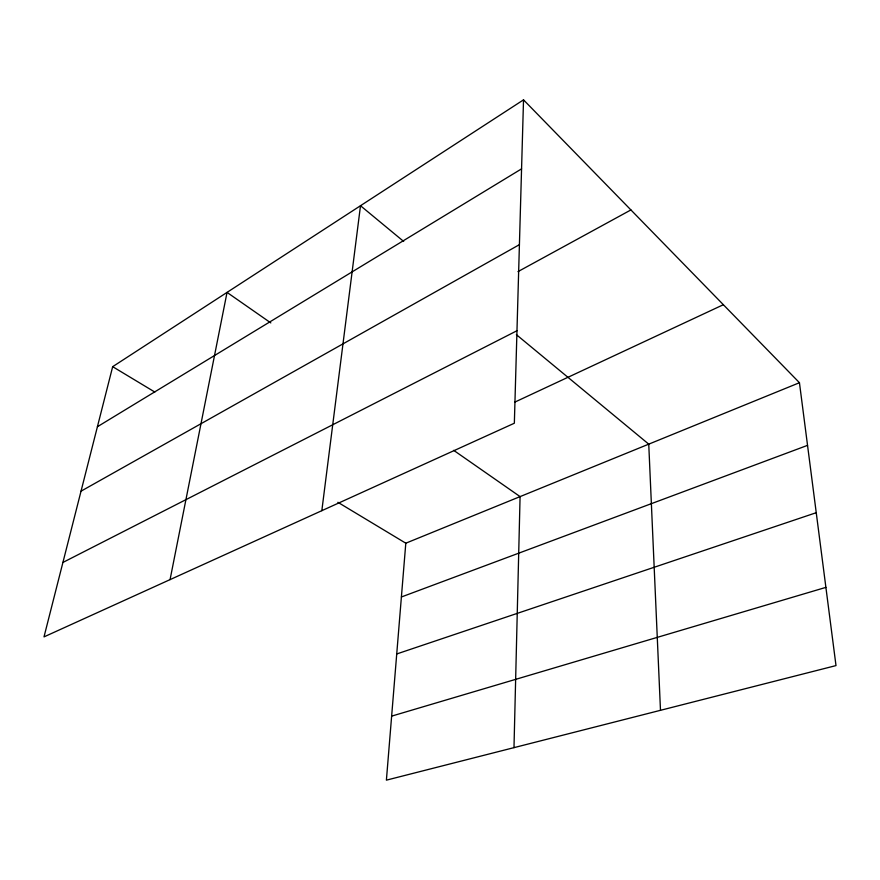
<?xml version="1.0" encoding="UTF-8"?>
<svg xmlns="http://www.w3.org/2000/svg" width="880" height="880" viewBox="0 0 880 880"><rect width="100%" height="100%" fill="white"/><g stroke="black" fill="none" stroke-linecap="round" stroke-linejoin="round"><path stroke-width="1.32" d="M513.986 747.648L520.08 496.606L453.673 450.329M523.523 99.847L514.349 423.225L44 636.889L112.673 366.674L523.523 99.847L799.447 382.712L836 665.588L386.397 780.153L405.801 543.202L799.447 382.712M321.827 510.686L360.503 205.722L403.689 241.45M170.06 579.623L227.04 292.402L270.82 322.905M97.416 426.734L521.565 168.861M81.037 491.172L519.409 244.662M517.968 271.623L630.905 209.935M62.92 562.441L516.978 330.726M514.734 402.16L723.36 304.711M401.401 596.981L807.543 445.357M396.737 653.961L816.244 512.699M391.633 716.133L825.891 587.378M112.673 366.674L154.814 392.051M337.887 502.293L405.801 543.202M516.373 334.653L648.747 444.147L660.484 710.314"/></g></svg>
